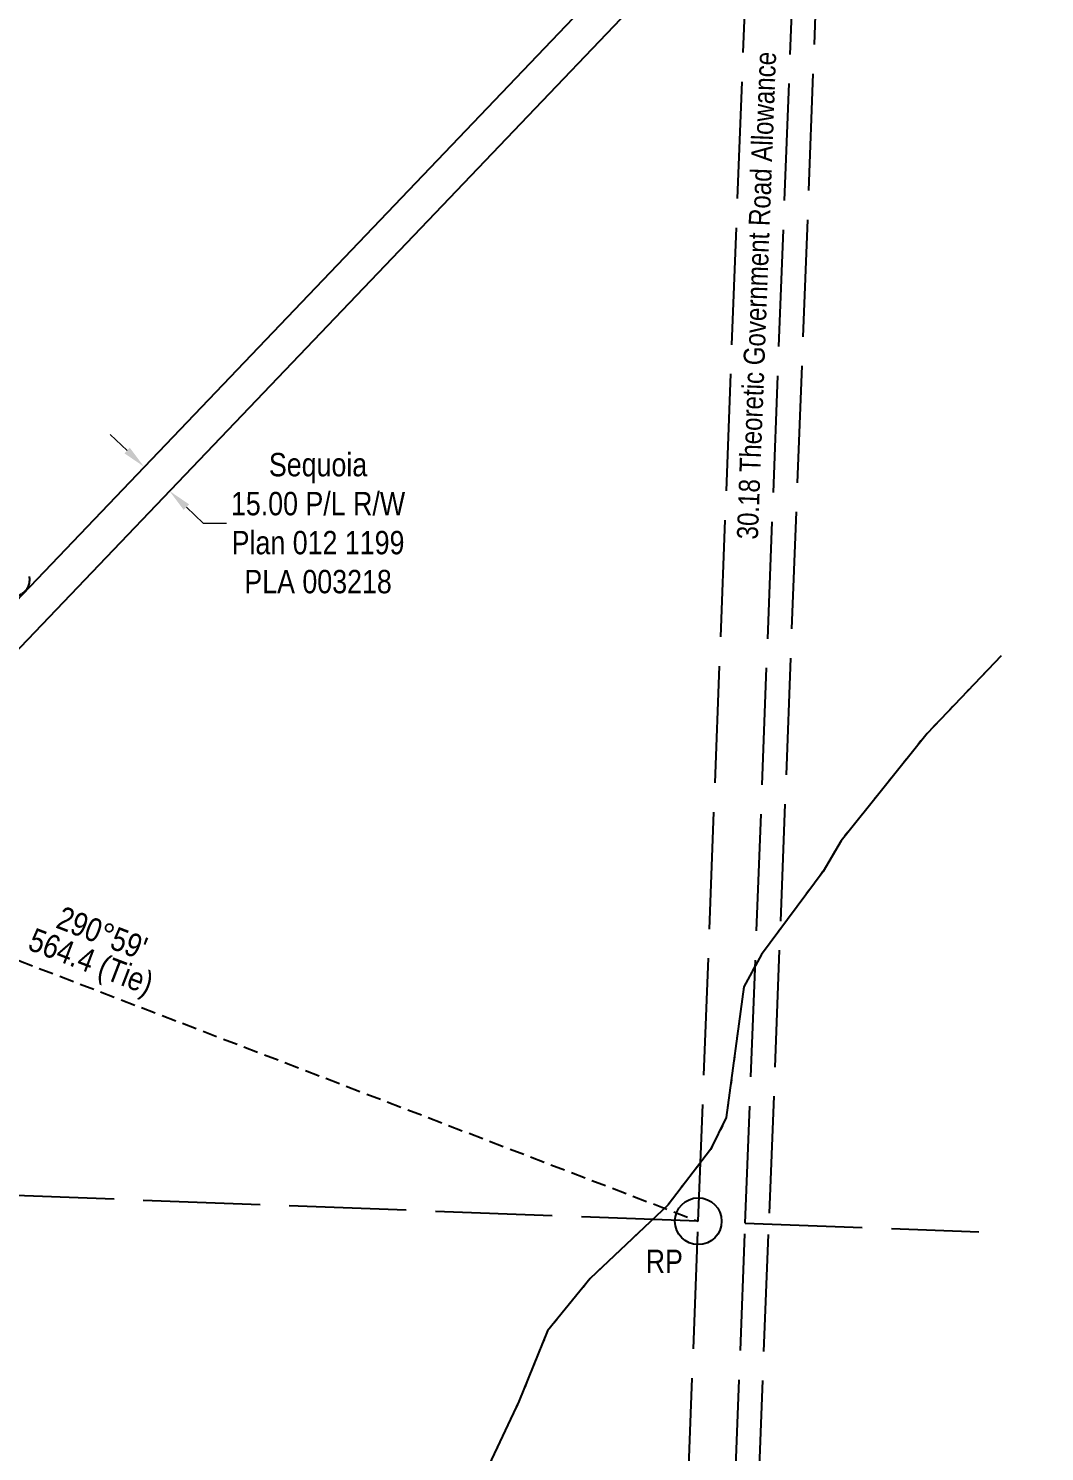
# Model space of a CAD drawing. Extents: x 328908 to 332532, y 6140336 to 6143030.
# Drawn here: x 330378 to 330813, y 6141143 to 6141751 of the extents above; entities that cross this region are included whole.
import ezdxf
from ezdxf.enums import TextEntityAlignment as Align

# ---------------------------------------------------------------- set-up
doc = ezdxf.new("R2010")
doc.units = 0
doc.header["$LTSCALE"] = 5
doc.header["$PDSIZE"] = 0.5
for name, pattern in [('0', [1, 1, 0]), ('foc-TIELINE', [1.875, 1.25, -0.625]), ('foc-UNSURVEYED', [12.5, 10, -2.5]), ('foc-WHEELTRACKS', [2, 0.4, -1.6])]:
    doc.linetypes.add(name, pattern=pattern)
doc.layers.get('Defpoints').update_dxf_attribs({"color": 9})
for name, color, linetype in [('35', 37, 'Continuous'), ('F-RW', 190, 'Continuous'), ('L-BD', 7, 'Continuous'), ('L-ROAD-T', 7, 'Continuous'), ('L-TIE', 7, 'foc-TIELINE'), ('L-USEC', 7, 'foc-UNSURVEYED'), ('T-BUSH', 110, '0'), ('T-WATER-P3', 48, 'foc-WHEELTRACKS')]:
    doc.layers.add(name, color=color, linetype=linetype)
doc.layers.add('F-RW-T', color=190, linetype='Continuous', lineweight=9)
doc.styles.add('80', font='ARIALN.TTF', dxfattribs={"height": 10})
doc.styles.add('80CG', font='ARIALN.TTF', dxfattribs={"height": 10})
doc.styles.add('80L', font='ARIALN.TTF', dxfattribs={"height": 10})
doc.styles.add('foc-LtypeFont', font='ARIALN.TTF', dxfattribs={"height": 7.35})
doc.linetypes.add('foc-TOPO-flowdirection-NOLINE', pattern='A,0,[">",foc-LtypeFont,S=0.3,R=0,X=0,Y=-0.945],-20,[">",foc-LtypeFont,S=0.3,R=0,X=0,Y=-0.945],0', length=20)
doc.dimstyles.new('Compass 5 000', dxfattribs={"dimscale": 5, "dimtxt": 9, "dimasz": 2, "dimexe": 0.2, "dimexo": 0.0625, "dimgap": 0.5, "dimtad": 0, "dimtih": 1, "dimtoh": 1, "dimzin": 0, "dimdsep": 46, "dimtxsty": '80CG', "dimcen": 0.1, "dimse1": 1, "dimse2": 1, "dimclrd": 256, "dimclrt": 256, "dimaunit": 1, "dimadec": 4, "dimazin": 0, "dimtfac": 0.06, "dimtofl": 0, "dimtmove": 0, "dimatfit": 1, "dimfxl": 0.2, "dimtolj": 1, "dimtzin": 0, "dimlwd": -1, "dimarcsym": 0})

# ---------------------------------------------------------------- blocks, each defined once
blk = doc.blocks.new('*D32')
at = {"layer": 'Defpoints', "color": 0, "transparency": 16777216}
for p in [(330427.09, 6141562.88), (330437.95, 6141552.51), (330438.68, 6141553.27)]:
    blk.add_point(p, dxfattribs=at)
at = {"layer": 'F-RW-T', "transparency": 16777216}
for p, q in [((330420.59, 6141570.54), (330413.35, 6141577.45)), ((330445.91, 6141546.36), (330453.14, 6141539.45)), ((330453.14, 6141539.45), (330463.14, 6141539.45))]:
    blk.add_line(p, q, dxfattribs=at)
for points in [[(330421.74, 6141571.75), (330419.44, 6141569.34), (330427.82, 6141563.64)], [(330447.06, 6141547.56), (330444.76, 6141545.15), (330438.68, 6141553.27)]]:
    blk.add_solid(points, dxfattribs=at)
at = {"layer": 'F-RW-T', "transparency": 16777216, "insert": (330502.23, 6141539.45), "char_height": 10, "attachment_point": 5, "style": '80CG'}
blk.add_mtext('\\A1;Sequoia\\P15.00 P/L R/W\\PPlan 012 1199\\PPLA 003218', dxfattribs=at)
blk = doc.blocks.new('*U41')
at = {"layer": '35', "color": 3}
blk.add_circle((0, 0), 10, dxfattribs=at)
at = {"layer": '35', "color": 3, "style": '80'}
blk.add_attdef('RP_001', (-22.47, -22.16), '', height=10, dxfattribs=at)

msp = doc.modelspace()

# ---------------------------------------------------------------- linework, layer by layer
at = {"layer": 'F-RW', "flags": 128}
for points in [[(330812.875, 6141966.499), (330216.88, 6141342.888), (330139.094, 6141318.359), (330066.893, 6141256.882), (329595.963, 6140692.756), (329354.027, 6140697.886), (329253.964, 6140696.507), (328917.226, 6140703.647)], [(330812.007, 6141943.883), (330225.062, 6141329.742), (330146.503, 6141304.97), (330077.588, 6141246.291), (329602.855, 6140677.609), (329353.971, 6140682.886), (329253.909, 6140681.507), (328916.644, 6140688.658)]]:
    msp.add_lwpolyline(points, dxfattribs=at)
at = {"layer": 'L-TIE', "flags": 128}
msp.add_lwpolyline([(330137.926, 6141443.198), (330664.813, 6141241.054)], dxfattribs=at)
at = {"layer": 'L-USEC', "flags": 128}
for points in [[(330664.813, 6141241.054), (330695.702, 6142045.038)], [(330684.915, 6141240.281), (330715.804, 6142044.266)], [(330725.851, 6142043.904), (330694.961, 6141239.92)], [(330664.813, 6141241.054), (329862.706, 6141271.214)], [(330633.929, 6140437.071), (330664.813, 6141241.054)], [(330654.031, 6140436.299), (330684.915, 6141240.282)], [(330664.078, 6140435.938), (330694.961, 6141239.92)], [(330684.915, 6141240.281), (330784.832, 6141236.527)]]:
    msp.add_lwpolyline(points, dxfattribs=at)
at = {"layer": 'T-BUSH', "flags": 128}
msp.add_lwpolyline([(329995.921, 6141176.527, 0.5205671), (330002.329, 6141184.202, 0.5205671), (330008.737, 6141191.877, 0.5205671), (330015.145, 6141199.552, 0.5205671), (330021.554, 6141207.227, 0.5205671), (330027.962, 6141214.902, 0.5205671), (330034.37, 6141222.577, 0.5205671), (330040.779, 6141230.251, 0.5205671), (330047.187, 6141237.926, 0.5205671), (330053.595, 6141245.601, 0.5205671), (330060.004, 6141253.276, 0.5205671), (330066.718, 6141260.648, 0.5205671), (330074.33, 6141267.13, 0.5205671), (330081.943, 6141273.612, 0.5205671), (330089.556, 6141280.094, 0.5205671), (330097.168, 6141286.576, 0.5205671), (330104.781, 6141293.058, 0.5205671), (330112.394, 6141299.54, 0.5205671), (330120.006, 6141306.022, 0.5205671), (330127.619, 6141312.505, 0.5205671), (330135.232, 6141318.987, 0.5205671), (330144.16, 6141323.09, 0.5205671), (330153.696, 6141326.095, 0.5205671), (330163.232, 6141329.101, 0.5205671), (330172.767, 6141332.109, 0.5205671), (330182.302, 6141335.118, 0.5205671), (330191.838, 6141338.127, 0.5205671), (330201.373, 6141341.136, 0.5205671), (330210.908, 6141344.145, 0.5205671), (330219.011, 6141349.453, 0.5205671), (330225.919, 6141356.681, 0.5205671), (330232.827, 6141363.91, 0.5205671), (330239.734, 6141371.138, 0.5205671), (330246.642, 6141378.367, 0.5205671), (330253.55, 6141385.596, 0.5205671), (330260.458, 6141392.824, 0.5205671), (330267.365, 6141400.053, 0.5205671), (330274.273, 6141407.282, 0.5205671), (330281.181, 6141414.51, 0.5205671), (330288.088, 6141421.739, 0.5205671), (330294.996, 6141428.967, 0.5205671), (330301.904, 6141436.196, 0.5205671), (330308.812, 6141443.424, 0.5205671), (330315.72, 6141450.652, 0.5205671), (330322.629, 6141457.88, 0.5205671), (330329.537, 6141465.108, 0.5205671), (330336.445, 6141472.337, 0.5205671), (330343.354, 6141479.565, 0.5205671), (330350.262, 6141486.793, 0.5205671), (330357.17, 6141494.021, 0.5205671), (330364.078, 6141501.249, 0.5205671), (330370.987, 6141508.477, 0.5205671), (330378.808, 6141516.66, 0.5205671)], format="xyb", dxfattribs=at)
at = {"layer": 'T-WATER-P3', "flags": 128}
msp.add_lwpolyline([(330794.293, 6141482.784), (330762.638, 6141449.626), (330725.891, 6141403.726), (330718.164, 6141390.634), (330691.844, 6141355.082), (330684.262, 6141341.262), (330676.805, 6141285.349), (330670.07, 6141271.737), (330651.906, 6141248.057), (330618.628, 6141216.56), (330600.398, 6141194.206), (330588.128, 6141163.935), (330547.369, 6141077.544), (330508.087, 6140948.702), (330497.618, 6140938.837), (330485.302, 6140930.604), (330451.724, 6140880.319), (330441.924, 6140848.99), (330436.159, 6140812.346), (330433.646, 6140769.1), (330438.268, 6140756.334), (330463.021, 6140719.266), (330509.856, 6140677.572), (330579.831, 6140620.791), (330629.684, 6140586.87), (330641.313, 6140577.108), (330646.285, 6140567.026), (330645.242, 6140540.367), (330641.699, 6140522.788), (330638.613, 6140482.92), (330640.676, 6140474.99), (330647.121, 6140468.615), (330699.645, 6140456.269)], dxfattribs=at)
at = {"layer": 'T-WATER-P3', "linetype": 'foc-TOPO-flowdirection-NOLINE', "flags": 128}
msp.add_lwpolyline([(330794.293, 6141482.784), (330762.638, 6141449.626), (330725.891, 6141403.726), (330718.164, 6141390.634), (330691.844, 6141355.082), (330684.262, 6141341.262), (330676.805, 6141285.349), (330670.07, 6141271.737), (330651.906, 6141248.057), (330618.628, 6141216.56), (330600.398, 6141194.206), (330588.128, 6141163.935), (330547.369, 6141077.544), (330508.087, 6140948.702), (330497.618, 6140938.837), (330485.302, 6140930.604), (330451.724, 6140880.319), (330441.924, 6140848.99), (330436.159, 6140812.346), (330433.646, 6140769.1), (330438.268, 6140756.334), (330463.021, 6140719.266), (330509.856, 6140677.572), (330579.831, 6140620.791), (330629.684, 6140586.87), (330641.313, 6140577.108), (330646.285, 6140567.026), (330645.242, 6140540.367), (330641.699, 6140522.788), (330638.613, 6140482.92), (330640.676, 6140474.99), (330647.121, 6140468.615), (330699.645, 6140456.269)], dxfattribs=at)

# ---------------------------------------------------------------- block references
at = {"layer": 'L-BD', "xscale": 0.99984882, "yscale": 0.99984882, "zscale": 0.99984882}
msp.add_blockref('*U41', (330664.813, 6141241.054), dxfattribs=at).add_auto_attribs({'RP_001': 'RP'})

# ---------------------------------------------------------------- texts
at = {"layer": 'L-BD', "style": '80L'}
for s, height, p in [("290°59'", 9.9985, (330409.876, 6141364.296)), ('564.4 (Tie)', 9.99849, (330404.772, 6141350.994))]:
    msp.add_text(s, height=height, rotation=339.0103, dxfattribs=at).set_placement(p, align=Align.MIDDLE)

# ---------------------------------------------------------------- dimensions: what is measured, and where the dimension line sits
at = {"layer": 'F-RW-T'}
dim = msp.add_aligned_dim(p1=(330427.094, 6141562.88), p2=(330437.954, 6141552.508), distance=1.048, text='Sequoia\\P15.00 P/L R/W\\PPlan 012 1199\\PPLA 003218', dimstyle='Compass 5 000', dxfattribs=at)
dim.commit()
dim.dimension.update_dxf_attribs({"geometry": '*D32', "text_midpoint": (330502.227, 6141539.452)})

# ---------------------------------------------------------------- next in the draw order: texts
at = {"layer": 'L-ROAD-T', "insert": (330685.212, 6141636.966), "char_height": 8.9992, "width": 208.24413, "attachment_point": 2, "rotation": 87.840169, "style": '80L', "bg_fill": 3, "box_fill_scale": 1.15, "bg_fill_color": 256, "bg_fill_true_color": 256, "bg_fill_transparency": 0}
msp.add_mtext('30.18 Theoretic Government Road Allowance', dxfattribs=at)

doc.saveas('drawing.dxf')
